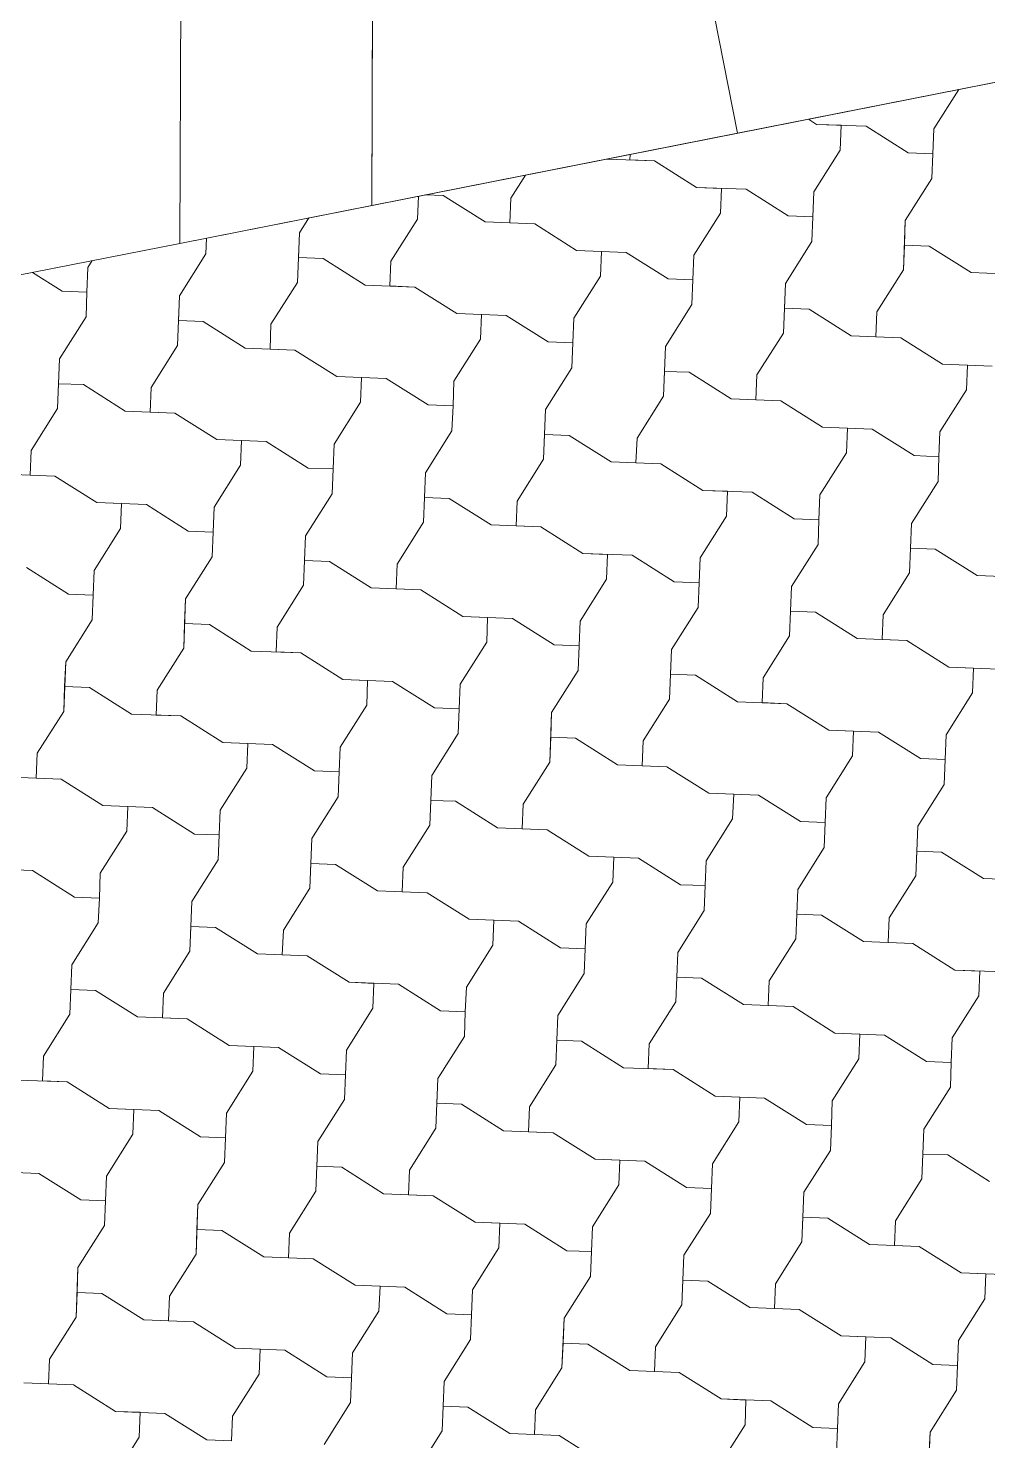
# Model space of a CAD drawing. Header units: metres. Extents: x -111189 to -108577, y -72951 to -72647.
# Drawn here: x -110683.51 to -110682.509, y -72945.134 to -72943.659 of the extents above; entities that cross this region are included whole.
import ezdxf

# ---------------------------------------------------------------- set-up
doc = ezdxf.new("R2010")
doc.units = ezdxf.units.M
doc.header["$MEASUREMENT"] = 0
doc.set_wipeout_variables(frame=1)
doc.linetypes.add('Dot & Dashed', pattern=[0.670278, 0.3175, -0.176389, 0, -0.176389])
doc.linetypes.add('Wipeout_Contour', pattern=[1, 0, -1])
for name, color, linetype in [('Muro Não Confinante - MNC1_1_0', 7, 'Continuous'), ('Muro Não Confinante - MNC1_1_02 - PASSEIOS', 7, 'Continuous'), ('Muro Não Confinante - MNC1_1_07 - MUROS', 7, 'Continuous')]:
    doc.layers.add(name, color=color, linetype=linetype)

# ---------------------------------------------------------------- blocks, each defined once
blk = doc.blocks.new('*X143', base_point=(-110694.4627, -72968.689))
at = {"layer": 'Muro Não Confinante - MNC1_1_02 - PASSEIOS', "color": 253, "linetype": 'Continuous', "lineweight": 9, "ltscale": 1000}
for p, q in [((-110682.5655, -72943.7645), (-110682.5395, -72943.7234)), ((-110682.6963, -72943.7543), (-110682.6879, -72943.7597)), ((-110682.6963, -72943.7543), (-110682.6879, -72943.7597)), ((-110682.6879, -72943.7597), (-110682.662, -72943.7607)), ((-110682.6879, -72943.7597), (-110682.6362, -72943.7617)), ((-110682.6631, -72943.7866), (-110682.662, -72943.7607)), ((-110682.6362, -72943.7617), (-110682.5924, -72943.7894)), ((-110682.5655, -72943.7645), (-110682.5665, -72943.7904)), ((-110682.8825, -72943.7911), (-110682.8827, -72943.7968)), ((-110682.8825, -72943.7911), (-110682.8827, -72943.7968)), ((-110682.6907, -72943.8303), (-110682.6631, -72943.7866)), ((-110682.5924, -72943.7894), (-110682.5665, -72943.7904)), ((-110682.5676, -72943.8163), (-110682.5665, -72943.7904)), ((-110682.5676, -72943.8163), (-110682.5665, -72943.7904)), ((-110682.9067, -72943.7959), (-110682.8568, -72943.7979)), ((-110682.8568, -72943.7979), (-110682.8827, -72943.7968)), ((-110682.8568, -72943.7979), (-110682.8131, -72943.8255)), ((-110682.8568, -72943.7979), (-110682.8131, -72943.8255)), ((-110683.0069, -72943.8368), (-110682.9916, -72943.8126)), ((-110683.0069, -72943.8368), (-110682.9916, -72943.8126)), ((-110682.5952, -72943.86), (-110682.5676, -72943.8163)), ((-110682.5952, -72943.86), (-110682.5676, -72943.8163)), ((-110683.1044, -72943.8588), (-110683.1034, -72943.8347)), ((-110683.1044, -72943.8588), (-110683.1034, -72943.8347)), ((-110683.0775, -72943.834), (-110683.096, -72943.8332)), ((-110683.0775, -72943.834), (-110683.0337, -72943.8616)), ((-110682.8131, -72943.8255), (-110682.7872, -72943.8265)), ((-110682.8131, -72943.8255), (-110682.7613, -72943.8275)), ((-110682.7882, -72943.8524), (-110682.7872, -72943.8265)), ((-110682.7613, -72943.8275), (-110682.7176, -72943.8552)), ((-110682.6907, -72943.8303), (-110682.6917, -72943.8562)), ((-110683.0069, -72943.8368), (-110683.0079, -72943.8626)), ((-110683.0069, -72943.8368), (-110683.0079, -72943.8626)), ((-110683.2275, -72943.8729), (-110683.2177, -72943.8573)), ((-110683.2275, -72943.8729), (-110683.2177, -72943.8573)), ((-110683.132, -72943.9026), (-110683.1044, -72943.8588)), ((-110683.132, -72943.9026), (-110683.1044, -72943.8588)), ((-110683.0337, -72943.8616), (-110682.982, -72943.8637)), ((-110682.982, -72943.8637), (-110683.0079, -72943.8626)), ((-110682.982, -72943.8637), (-110682.9382, -72943.8913)), ((-110682.982, -72943.8637), (-110682.9382, -72943.8913)), ((-110682.8159, -72943.8961), (-110682.7882, -72943.8524)), ((-110682.7176, -72943.8552), (-110682.6917, -72943.8562)), ((-110682.6927, -72943.8821), (-110682.6917, -72943.8562)), ((-110682.6927, -72943.8821), (-110682.6917, -72943.8562)), ((-110682.5972, -72943.9117), (-110682.5952, -72943.86)), ((-110682.5952, -72943.86), (-110682.5962, -72943.8859)), ((-110683.3251, -72943.8949), (-110683.3244, -72943.8784)), ((-110683.3251, -72943.8949), (-110683.3244, -72943.8784)), ((-110683.2296, -72943.9246), (-110683.2275, -72943.8729)), ((-110683.2275, -72943.8729), (-110683.2285, -72943.8988)), ((-110683.3527, -72943.9387), (-110683.3251, -72943.8949)), ((-110683.3527, -72943.9387), (-110683.3251, -72943.8949)), ((-110682.9382, -72943.8913), (-110682.9124, -72943.8923)), ((-110682.9382, -72943.8913), (-110682.8865, -72943.8933)), ((-110682.9134, -72943.9182), (-110682.9124, -72943.8923)), ((-110682.8865, -72943.8933), (-110682.8428, -72943.921)), ((-110682.7204, -72943.9258), (-110682.6927, -72943.8821)), ((-110682.7204, -72943.9258), (-110682.6927, -72943.8821)), ((-110682.5972, -72943.9117), (-110682.5962, -72943.8859)), ((-110682.5704, -72943.8869), (-110682.5962, -72943.8859)), ((-110682.5704, -72943.8869), (-110682.5266, -72943.9145)), ((-110683.4482, -72943.909), (-110683.4492, -72943.9349)), ((-110683.4482, -72943.909), (-110683.4437, -72943.9019)), ((-110683.2296, -72943.9246), (-110683.2285, -72943.8988)), ((-110683.2027, -72943.8998), (-110683.2285, -72943.8988)), ((-110683.2027, -72943.8998), (-110683.1589, -72943.9274)), ((-110683.132, -72943.9026), (-110683.1331, -72943.9284)), ((-110683.132, -72943.9026), (-110683.1331, -72943.9284)), ((-110682.8159, -72943.8961), (-110682.8169, -72943.922)), ((-110683.5062, -72943.9142), (-110683.4751, -72943.9339)), ((-110683.2572, -72943.9684), (-110683.2296, -72943.9246)), ((-110683.2572, -72943.9684), (-110683.2296, -72943.9246)), ((-110682.941, -72943.962), (-110682.9134, -72943.9182)), ((-110682.8428, -72943.921), (-110682.8169, -72943.922)), ((-110682.8179, -72943.9479), (-110682.8169, -72943.922)), ((-110682.8179, -72943.9479), (-110682.8169, -72943.922)), ((-110682.6249, -72943.9555), (-110682.5972, -72943.9117)), ((-110682.6249, -72943.9555), (-110682.5972, -72943.9117)), ((-110682.5266, -72943.9145), (-110682.4749, -72943.9166)), ((-110683.4751, -72943.9339), (-110683.4492, -72943.9349)), ((-110683.4502, -72943.9607), (-110683.4492, -72943.9349)), ((-110683.4502, -72943.9607), (-110683.4492, -72943.9349)), ((-110683.3547, -72943.9904), (-110683.3527, -72943.9387)), ((-110683.3527, -72943.9387), (-110683.3537, -72943.9646)), ((-110683.1589, -72943.9274), (-110683.1072, -72943.9295)), ((-110683.1072, -72943.9295), (-110683.1331, -72943.9284)), ((-110683.1072, -72943.9295), (-110683.0634, -72943.9571)), ((-110683.1072, -72943.9295), (-110683.0634, -72943.9571)), ((-110682.7224, -72943.9776), (-110682.7204, -72943.9258)), ((-110682.7204, -72943.9258), (-110682.7214, -72943.9517)), ((-110682.8456, -72943.9916), (-110682.8179, -72943.9479)), ((-110682.8456, -72943.9916), (-110682.8179, -72943.9479)), ((-110682.7224, -72943.9776), (-110682.7214, -72943.9517)), ((-110682.6955, -72943.9527), (-110682.7214, -72943.9517)), ((-110682.6955, -72943.9527), (-110682.6518, -72943.9804)), ((-110683.4779, -72944.0045), (-110683.4502, -72943.9607)), ((-110683.4779, -72944.0045), (-110683.4502, -72943.9607)), ((-110683.3547, -72943.9904), (-110683.3537, -72943.9646)), ((-110683.3279, -72943.9656), (-110683.3537, -72943.9646)), ((-110683.3279, -72943.9656), (-110683.2841, -72943.9932)), ((-110683.2572, -72943.9684), (-110683.2582, -72943.9943)), ((-110683.2572, -72943.9684), (-110683.2582, -72943.9943)), ((-110683.0634, -72943.9571), (-110683.0376, -72943.9581)), ((-110683.0634, -72943.9571), (-110683.0117, -72943.9592)), ((-110683.0386, -72943.984), (-110683.0376, -72943.9581)), ((-110683.0117, -72943.9592), (-110682.9679, -72943.9868)), ((-110682.941, -72943.962), (-110682.9421, -72943.9878)), ((-110682.6249, -72943.9555), (-110682.6259, -72943.9814)), ((-110682.6249, -72943.9555), (-110682.6259, -72943.9814)), ((-110682.7501, -72944.0213), (-110682.7224, -72943.9776)), ((-110682.7501, -72944.0213), (-110682.7224, -72943.9776)), ((-110682.6518, -72943.9804), (-110682.6, -72943.9824)), ((-110682.6, -72943.9824), (-110682.6259, -72943.9814)), ((-110682.6, -72943.9824), (-110682.5563, -72944.01)), ((-110682.6, -72943.9824), (-110682.5563, -72944.01)), ((-110683.3824, -72944.0342), (-110683.3547, -72943.9904)), ((-110683.3824, -72944.0342), (-110683.3547, -72943.9904)), ((-110683.2841, -72943.9932), (-110683.2324, -72943.9953)), ((-110683.2324, -72943.9953), (-110683.2582, -72943.9943)), ((-110683.2324, -72943.9953), (-110683.1886, -72944.0229)), ((-110683.2324, -72943.9953), (-110683.1886, -72944.0229)), ((-110683.0662, -72944.0278), (-110683.0386, -72943.984)), ((-110682.9679, -72943.9868), (-110682.9421, -72943.9878)), ((-110682.9431, -72944.0137), (-110682.9421, -72943.9878)), ((-110682.9431, -72944.0137), (-110682.9421, -72943.9878)), ((-110682.8476, -72944.0434), (-110682.8456, -72943.9916)), ((-110682.8456, -72943.9916), (-110682.8466, -72944.0175)), ((-110683.4799, -72944.0562), (-110683.4779, -72944.0045)), ((-110683.4779, -72944.0045), (-110683.4789, -72944.0304)), ((-110682.5563, -72944.01), (-110682.5304, -72944.0111)), ((-110682.5563, -72944.01), (-110682.5046, -72944.0121)), ((-110682.5314, -72944.0369), (-110682.5304, -72944.0111)), ((-110683.1886, -72944.0229), (-110683.1627, -72944.0239)), ((-110683.1886, -72944.0229), (-110683.1369, -72944.025)), ((-110683.1638, -72944.0498), (-110683.1627, -72944.0239)), ((-110683.1369, -72944.025), (-110683.0931, -72944.0526)), ((-110683.0662, -72944.0278), (-110683.0672, -72944.0536)), ((-110682.9707, -72944.0574), (-110682.9431, -72944.0137)), ((-110682.9707, -72944.0574), (-110682.9431, -72944.0137)), ((-110682.8476, -72944.0434), (-110682.8466, -72944.0175)), ((-110682.8207, -72944.0185), (-110682.8466, -72944.0175)), ((-110682.8207, -72944.0185), (-110682.7769, -72944.0462)), ((-110682.7501, -72944.0213), (-110682.7511, -72944.0472)), ((-110682.7501, -72944.0213), (-110682.7511, -72944.0472)), ((-110683.4799, -72944.0562), (-110683.4789, -72944.0304)), ((-110683.453, -72944.0314), (-110683.4789, -72944.0304)), ((-110683.453, -72944.0314), (-110683.4093, -72944.059)), ((-110683.3824, -72944.0342), (-110683.3834, -72944.0601)), ((-110683.3824, -72944.0342), (-110683.3834, -72944.0601)), ((-110682.5591, -72944.0807), (-110682.5314, -72944.0369)), ((-110683.5076, -72944.1), (-110683.4799, -72944.0562)), ((-110683.5076, -72944.1), (-110683.4799, -72944.0562)), ((-110683.1914, -72944.0936), (-110683.1638, -72944.0498)), ((-110683.0931, -72944.0526), (-110683.0672, -72944.0536)), ((-110683.0683, -72944.0795), (-110683.0672, -72944.0536)), ((-110683.0683, -72944.0795), (-110683.0672, -72944.0536)), ((-110682.9728, -72944.1092), (-110682.9707, -72944.0574)), ((-110682.9707, -72944.0574), (-110682.9718, -72944.0833)), ((-110682.8752, -72944.0871), (-110682.8476, -72944.0434)), ((-110682.8752, -72944.0871), (-110682.8476, -72944.0434)), ((-110682.7769, -72944.0462), (-110682.7252, -72944.0482)), ((-110682.7252, -72944.0482), (-110682.7511, -72944.0472)), ((-110682.7252, -72944.0482), (-110682.6815, -72944.0758)), ((-110682.7252, -72944.0482), (-110682.6815, -72944.0758)), ((-110683.4093, -72944.059), (-110683.3575, -72944.0611)), ((-110683.3575, -72944.0611), (-110683.3834, -72944.0601)), ((-110683.3575, -72944.0611), (-110683.3138, -72944.0887)), ((-110683.3575, -72944.0611), (-110683.3138, -72944.0887)), ((-110683.0959, -72944.1233), (-110683.0683, -72944.0795)), ((-110683.0959, -72944.1233), (-110683.0683, -72944.0795)), ((-110682.9728, -72944.1092), (-110682.9718, -72944.0833)), ((-110682.9459, -72944.0843), (-110682.9718, -72944.0833)), ((-110682.9459, -72944.0843), (-110682.9021, -72944.112)), ((-110682.8752, -72944.0871), (-110682.8763, -72944.113)), ((-110682.8752, -72944.0871), (-110682.8763, -72944.113)), ((-110682.6815, -72944.0758), (-110682.6556, -72944.0769)), ((-110682.6815, -72944.0758), (-110682.6297, -72944.0779)), ((-110682.6566, -72944.1027), (-110682.6556, -72944.0769)), ((-110682.6297, -72944.0779), (-110682.586, -72944.1055)), ((-110682.5591, -72944.0807), (-110682.5601, -72944.1066)), ((-110683.5076, -72944.1), (-110683.5086, -72944.1259)), ((-110683.5076, -72944.1), (-110683.5086, -72944.1259)), ((-110683.3138, -72944.0887), (-110683.2879, -72944.0897)), ((-110683.3138, -72944.0887), (-110683.2621, -72944.0908)), ((-110683.2889, -72944.1156), (-110683.2879, -72944.0897)), ((-110683.2621, -72944.0908), (-110683.2183, -72944.1184)), ((-110683.1914, -72944.0936), (-110683.1924, -72944.1194)), ((-110683.3166, -72944.1594), (-110683.2889, -72944.1156)), ((-110683.0004, -72944.1529), (-110682.9728, -72944.1092)), ((-110683.0004, -72944.1529), (-110682.9728, -72944.1092)), ((-110682.9021, -72944.112), (-110682.8504, -72944.114)), ((-110682.8504, -72944.114), (-110682.8763, -72944.113)), ((-110682.8504, -72944.114), (-110682.8066, -72944.1417)), ((-110682.8504, -72944.114), (-110682.8066, -72944.1417)), ((-110682.6843, -72944.1465), (-110682.6566, -72944.1027)), ((-110682.586, -72944.1055), (-110682.5601, -72944.1066)), ((-110682.5611, -72944.1324), (-110682.5601, -72944.1066)), ((-110682.5611, -72944.1324), (-110682.5601, -72944.1066)), ((-110683.5344, -72944.1248), (-110683.4827, -72944.1269)), ((-110683.4827, -72944.1269), (-110683.5086, -72944.1259)), ((-110683.4827, -72944.1269), (-110683.439, -72944.1545)), ((-110683.4827, -72944.1269), (-110683.439, -72944.1545)), ((-110683.2183, -72944.1184), (-110683.1924, -72944.1194)), ((-110683.1934, -72944.1453), (-110683.1924, -72944.1194)), ((-110683.1934, -72944.1453), (-110683.1924, -72944.1194)), ((-110683.098, -72944.175), (-110683.0959, -72944.1233)), ((-110683.0959, -72944.1233), (-110683.0969, -72944.1491)), ((-110683.2211, -72944.1891), (-110683.1934, -72944.1453)), ((-110683.2211, -72944.1891), (-110683.1934, -72944.1453)), ((-110682.8066, -72944.1417), (-110682.7808, -72944.1427)), ((-110682.8066, -72944.1417), (-110682.7549, -72944.1437)), ((-110682.7818, -72944.1685), (-110682.7808, -72944.1427)), ((-110682.7549, -72944.1437), (-110682.7111, -72944.1713)), ((-110682.5888, -72944.1762), (-110682.5611, -72944.1324)), ((-110682.5888, -72944.1762), (-110682.5611, -72944.1324)), ((-110683.439, -72944.1545), (-110683.4131, -72944.1556)), ((-110683.439, -72944.1545), (-110683.3872, -72944.1566)), ((-110683.4141, -72944.1814), (-110683.4131, -72944.1556)), ((-110683.3872, -72944.1566), (-110683.3435, -72944.1842)), ((-110683.3166, -72944.1594), (-110683.3176, -72944.1852)), ((-110683.098, -72944.175), (-110683.0969, -72944.1491)), ((-110683.0711, -72944.1501), (-110683.0969, -72944.1491)), ((-110683.0711, -72944.1501), (-110683.0273, -72944.1778)), ((-110683.0004, -72944.1529), (-110683.0014, -72944.1788)), ((-110683.0004, -72944.1529), (-110683.0014, -72944.1788)), ((-110682.6843, -72944.1465), (-110682.6853, -72944.1724)), ((-110683.1256, -72944.2187), (-110683.098, -72944.175)), ((-110683.1256, -72944.2187), (-110683.098, -72944.175)), ((-110682.8094, -72944.2123), (-110682.7818, -72944.1685)), ((-110682.7111, -72944.1713), (-110682.6853, -72944.1724)), ((-110682.6863, -72944.1982), (-110682.6853, -72944.1724)), ((-110682.6863, -72944.1982), (-110682.6853, -72944.1724)), ((-110683.4418, -72944.2252), (-110683.4141, -72944.1814)), ((-110683.3435, -72944.1842), (-110683.3176, -72944.1852)), ((-110683.3186, -72944.2111), (-110683.3176, -72944.1852)), ((-110683.3186, -72944.2111), (-110683.3176, -72944.1852)), ((-110683.2231, -72944.2408), (-110683.2211, -72944.1891)), ((-110683.2211, -72944.1891), (-110683.2221, -72944.2149)), ((-110683.0273, -72944.1778), (-110682.9756, -72944.1798)), ((-110682.9756, -72944.1798), (-110683.0014, -72944.1788)), ((-110682.9756, -72944.1798), (-110682.9318, -72944.2075)), ((-110682.9756, -72944.1798), (-110682.9318, -72944.2075)), ((-110682.5908, -72944.2279), (-110682.5888, -72944.1762)), ((-110682.5888, -72944.1762), (-110682.5898, -72944.202)), ((-110682.7139, -72944.242), (-110682.6863, -72944.1982)), ((-110682.7139, -72944.242), (-110682.6863, -72944.1982)), ((-110682.5908, -72944.2279), (-110682.5898, -72944.202)), ((-110682.5639, -72944.2031), (-110682.5898, -72944.202)), ((-110682.5639, -72944.2031), (-110682.5202, -72944.2307)), ((-110683.3463, -72944.2549), (-110683.3186, -72944.2111)), ((-110683.3463, -72944.2549), (-110683.3186, -72944.2111)), ((-110683.2231, -72944.2408), (-110683.2221, -72944.2149)), ((-110683.1962, -72944.2159), (-110683.2221, -72944.2149)), ((-110683.1962, -72944.2159), (-110683.1525, -72944.2436)), ((-110683.1256, -72944.2187), (-110683.1266, -72944.2446)), ((-110683.1256, -72944.2187), (-110683.1266, -72944.2446)), ((-110682.9318, -72944.2075), (-110682.9059, -72944.2085)), ((-110682.9318, -72944.2075), (-110682.8801, -72944.2095)), ((-110682.907, -72944.2343), (-110682.9059, -72944.2085)), ((-110682.8801, -72944.2095), (-110682.8363, -72944.2371)), ((-110682.8094, -72944.2123), (-110682.8105, -72944.2382)), ((-110683.5124, -72944.2224), (-110683.4686, -72944.25)), ((-110683.4418, -72944.2252), (-110683.4428, -72944.251)), ((-110682.9346, -72944.2781), (-110682.907, -72944.2343)), ((-110682.6184, -72944.2717), (-110682.5908, -72944.2279)), ((-110682.6184, -72944.2717), (-110682.5908, -72944.2279)), ((-110682.5202, -72944.2307), (-110682.4684, -72944.2328)), ((-110683.2508, -72944.2846), (-110683.2231, -72944.2408)), ((-110683.2508, -72944.2846), (-110683.2231, -72944.2408)), ((-110683.1525, -72944.2436), (-110683.1008, -72944.2456)), ((-110683.1008, -72944.2456), (-110683.1266, -72944.2446)), ((-110683.1008, -72944.2456), (-110683.057, -72944.2733)), ((-110683.1008, -72944.2456), (-110683.057, -72944.2733)), ((-110682.8363, -72944.2371), (-110682.8105, -72944.2382)), ((-110682.8115, -72944.264), (-110682.8105, -72944.2382)), ((-110682.8115, -72944.264), (-110682.8105, -72944.2382)), ((-110682.716, -72944.2937), (-110682.7139, -72944.242)), ((-110682.7139, -72944.242), (-110682.715, -72944.2679)), ((-110683.4686, -72944.25), (-110683.4428, -72944.251)), ((-110683.4438, -72944.2769), (-110683.4428, -72944.251)), ((-110683.4438, -72944.2769), (-110683.4428, -72944.251)), ((-110683.3483, -72944.3066), (-110683.3463, -72944.2549)), ((-110683.3463, -72944.2549), (-110683.3473, -72944.2807)), ((-110682.8391, -72944.3078), (-110682.8115, -72944.264)), ((-110682.8391, -72944.3078), (-110682.8115, -72944.264)), ((-110683.4714, -72944.3207), (-110683.4438, -72944.2769)), ((-110683.4714, -72944.3207), (-110683.4438, -72944.2769)), ((-110683.057, -72944.2733), (-110683.0311, -72944.2743)), ((-110683.057, -72944.2733), (-110683.0053, -72944.2753)), ((-110683.0321, -72944.3002), (-110683.0311, -72944.2743)), ((-110683.0053, -72944.2753), (-110682.9615, -72944.303)), ((-110682.9346, -72944.2781), (-110682.9356, -72944.304)), ((-110682.716, -72944.2937), (-110682.715, -72944.2679)), ((-110682.6891, -72944.2689), (-110682.715, -72944.2679)), ((-110682.6891, -72944.2689), (-110682.6453, -72944.2965)), ((-110682.6184, -72944.2717), (-110682.6195, -72944.2975)), ((-110682.6184, -72944.2717), (-110682.6195, -72944.2975)), ((-110683.3483, -72944.3066), (-110683.3473, -72944.2807)), ((-110683.3214, -72944.2818), (-110683.3473, -72944.2807)), ((-110683.3214, -72944.2818), (-110683.2777, -72944.3094)), ((-110683.2508, -72944.2846), (-110683.2518, -72944.3104)), ((-110683.2508, -72944.2846), (-110683.2518, -72944.3104)), ((-110683.3759, -72944.3504), (-110683.3483, -72944.3066)), ((-110683.3759, -72944.3504), (-110683.3483, -72944.3066)), ((-110683.0598, -72944.3439), (-110683.0321, -72944.3002)), ((-110682.9615, -72944.303), (-110682.9356, -72944.304)), ((-110682.9367, -72944.3298), (-110682.9356, -72944.304)), ((-110682.9367, -72944.3298), (-110682.9356, -72944.304)), ((-110682.8412, -72944.3595), (-110682.8391, -72944.3078)), ((-110682.8391, -72944.3078), (-110682.8401, -72944.3337)), ((-110682.7436, -72944.3375), (-110682.716, -72944.2937)), ((-110682.7436, -72944.3375), (-110682.716, -72944.2937)), ((-110682.6453, -72944.2965), (-110682.5936, -72944.2986)), ((-110682.5936, -72944.2986), (-110682.6195, -72944.2975)), ((-110682.5936, -72944.2986), (-110682.5498, -72944.3262)), ((-110682.5936, -72944.2986), (-110682.5498, -72944.3262)), ((-110683.4735, -72944.3724), (-110683.4714, -72944.3207)), ((-110683.4714, -72944.3207), (-110683.4725, -72944.3465)), ((-110683.2777, -72944.3094), (-110683.2259, -72944.3114)), ((-110683.2259, -72944.3114), (-110683.2518, -72944.3104)), ((-110683.2259, -72944.3114), (-110683.1822, -72944.3391)), ((-110683.2259, -72944.3114), (-110683.1822, -72944.3391)), ((-110682.9643, -72944.3736), (-110682.9367, -72944.3298)), ((-110682.9643, -72944.3736), (-110682.9367, -72944.3298)), ((-110682.8412, -72944.3595), (-110682.8401, -72944.3337)), ((-110682.8143, -72944.3347), (-110682.8401, -72944.3337)), ((-110682.8143, -72944.3347), (-110682.7705, -72944.3623)), ((-110682.7436, -72944.3375), (-110682.7446, -72944.3633)), ((-110682.7436, -72944.3375), (-110682.7446, -72944.3633)), ((-110682.5498, -72944.3262), (-110682.524, -72944.3272)), ((-110682.5498, -72944.3262), (-110682.4981, -72944.3283)), ((-110682.525, -72944.3531), (-110682.524, -72944.3272)), ((-110683.4735, -72944.3724), (-110683.4725, -72944.3465)), ((-110683.4466, -72944.3476), (-110683.4725, -72944.3465)), ((-110683.4466, -72944.3476), (-110683.4028, -72944.3752)), ((-110683.3759, -72944.3504), (-110683.377, -72944.3762)), ((-110683.3759, -72944.3504), (-110683.377, -72944.3762)), ((-110683.1822, -72944.3391), (-110683.1563, -72944.3401)), ((-110683.1822, -72944.3391), (-110683.1304, -72944.3411)), ((-110683.1573, -72944.366), (-110683.1563, -72944.3401)), ((-110683.1304, -72944.3411), (-110683.0867, -72944.3688)), ((-110683.0598, -72944.3439), (-110683.0608, -72944.3698)), ((-110683.185, -72944.4097), (-110683.1573, -72944.366)), ((-110682.8688, -72944.4033), (-110682.8412, -72944.3595)), ((-110682.8688, -72944.4033), (-110682.8412, -72944.3595)), ((-110682.7705, -72944.3623), (-110682.7188, -72944.3644)), ((-110682.7188, -72944.3644), (-110682.7446, -72944.3633)), ((-110682.7188, -72944.3644), (-110682.675, -72944.392)), ((-110682.7188, -72944.3644), (-110682.675, -72944.392)), ((-110682.5526, -72944.3969), (-110682.525, -72944.3531)), ((-110683.5011, -72944.4162), (-110683.4735, -72944.3724)), ((-110683.5011, -72944.4162), (-110683.4735, -72944.3724)), ((-110683.4028, -72944.3752), (-110683.3511, -72944.3772)), ((-110683.3511, -72944.3772), (-110683.377, -72944.3762)), ((-110683.3511, -72944.3772), (-110683.3073, -72944.4049)), ((-110683.3511, -72944.3772), (-110683.3073, -72944.4049)), ((-110683.0867, -72944.3688), (-110683.0608, -72944.3698)), ((-110683.0618, -72944.3956), (-110683.0608, -72944.3698)), ((-110683.0618, -72944.3956), (-110683.0608, -72944.3698)), ((-110682.9663, -72944.4253), (-110682.9643, -72944.3736)), ((-110682.9643, -72944.3736), (-110682.9653, -72944.3995)), ((-110683.0895, -72944.4394), (-110683.0618, -72944.3956)), ((-110683.0895, -72944.4394), (-110683.0618, -72944.3956)), ((-110682.675, -72944.392), (-110682.6492, -72944.393)), ((-110682.675, -72944.392), (-110682.6233, -72944.3941)), ((-110682.6502, -72944.4189), (-110682.6492, -72944.393)), ((-110682.6233, -72944.3941), (-110682.5795, -72944.4217)), ((-110683.3073, -72944.4049), (-110683.2815, -72944.4059)), ((-110683.3073, -72944.4049), (-110683.2556, -72944.4069)), ((-110683.2825, -72944.4318), (-110683.2815, -72944.4059)), ((-110683.2556, -72944.4069), (-110683.2118, -72944.4346)), ((-110683.185, -72944.4097), (-110683.186, -72944.4356)), ((-110682.9663, -72944.4253), (-110682.9653, -72944.3995)), ((-110682.9395, -72944.4005), (-110682.9653, -72944.3995)), ((-110682.9395, -72944.4005), (-110682.8957, -72944.4281)), ((-110682.8688, -72944.4033), (-110682.8698, -72944.4292)), ((-110682.8688, -72944.4033), (-110682.8698, -72944.4292)), ((-110682.5526, -72944.3969), (-110682.5537, -72944.4227)), ((-110683.5011, -72944.4162), (-110683.5021, -72944.442)), ((-110683.5011, -72944.4162), (-110683.5021, -72944.442)), ((-110682.994, -72944.4691), (-110682.9663, -72944.4253)), ((-110682.994, -72944.4691), (-110682.9663, -72944.4253)), ((-110682.6778, -72944.4627), (-110682.6502, -72944.4189)), ((-110682.5795, -72944.4217), (-110682.5537, -72944.4227)), ((-110682.5547, -72944.4486), (-110682.5537, -72944.4227)), ((-110682.5547, -72944.4486), (-110682.5537, -72944.4227)), ((-110683.3101, -72944.4755), (-110683.2825, -72944.4318)), ((-110683.2118, -72944.4346), (-110683.186, -72944.4356)), ((-110683.187, -72944.4615), (-110683.186, -72944.4356)), ((-110683.187, -72944.4615), (-110683.186, -72944.4356)), ((-110683.0915, -72944.4911), (-110683.0895, -72944.4394)), ((-110683.0895, -72944.4394), (-110683.0905, -72944.4653)), ((-110682.8957, -72944.4281), (-110682.844, -72944.4302)), ((-110682.844, -72944.4302), (-110682.8698, -72944.4292)), ((-110682.844, -72944.4302), (-110682.8002, -72944.4578)), ((-110682.844, -72944.4302), (-110682.8002, -72944.4578)), ((-110683.528, -72944.441), (-110683.4763, -72944.4431)), ((-110683.4763, -72944.4431), (-110683.5021, -72944.442)), ((-110683.4763, -72944.4431), (-110683.4325, -72944.4707)), ((-110683.4763, -72944.4431), (-110683.4325, -72944.4707)), ((-110682.5823, -72944.4923), (-110682.5547, -72944.4486)), ((-110682.5823, -72944.4923), (-110682.5547, -72944.4486)), ((-110683.2146, -72944.5052), (-110683.187, -72944.4615)), ((-110683.2146, -72944.5052), (-110683.187, -72944.4615)), ((-110683.0915, -72944.4911), (-110683.0905, -72944.4653)), ((-110683.0646, -72944.4663), (-110683.0905, -72944.4653)), ((-110683.0646, -72944.4663), (-110683.0209, -72944.4939)), ((-110682.994, -72944.4691), (-110682.995, -72944.495)), ((-110682.994, -72944.4691), (-110682.995, -72944.495)), ((-110682.8002, -72944.4578), (-110682.7743, -72944.4588)), ((-110682.8002, -72944.4578), (-110682.7485, -72944.4599)), ((-110682.7754, -72944.4847), (-110682.7743, -72944.4588)), ((-110682.7485, -72944.4599), (-110682.7047, -72944.4875)), ((-110682.6778, -72944.4627), (-110682.6788, -72944.4885)), ((-110683.4325, -72944.4707), (-110683.4067, -72944.4717)), ((-110683.4325, -72944.4707), (-110683.3808, -72944.4727)), ((-110683.4077, -72944.4976), (-110683.4067, -72944.4717)), ((-110683.3808, -72944.4727), (-110683.337, -72944.5004)), ((-110683.3101, -72944.4755), (-110683.3112, -72944.5014)), ((-110682.803, -72944.5285), (-110682.7754, -72944.4847)), ((-110683.4353, -72944.5413), (-110683.4077, -72944.4976)), ((-110683.1192, -72944.5349), (-110683.0915, -72944.4911)), ((-110683.1192, -72944.5349), (-110683.0915, -72944.4911)), ((-110683.0209, -72944.4939), (-110682.9691, -72944.496)), ((-110682.9691, -72944.496), (-110682.995, -72944.495)), ((-110682.9691, -72944.496), (-110682.9254, -72944.5236)), ((-110682.9691, -72944.496), (-110682.9254, -72944.5236)), ((-110682.7047, -72944.4875), (-110682.6788, -72944.4885)), ((-110682.6799, -72944.5144), (-110682.6788, -72944.4885)), ((-110682.6799, -72944.5144), (-110682.6788, -72944.4885)), ((-110682.5844, -72944.5441), (-110682.5823, -72944.4923)), ((-110682.5823, -72944.4923), (-110682.5833, -72944.5182)), ((-110683.337, -72944.5004), (-110683.3112, -72944.5014)), ((-110683.3122, -72944.5273), (-110683.3112, -72944.5014)), ((-110683.3122, -72944.5273), (-110683.3112, -72944.5014)), ((-110683.2167, -72944.5569), (-110683.2146, -72944.5052)), ((-110683.2146, -72944.5052), (-110683.2157, -72944.5311)), ((-110682.7075, -72944.5582), (-110682.6799, -72944.5144)), ((-110682.7075, -72944.5582), (-110682.6799, -72944.5144)), ((-110683.3398, -72944.571), (-110683.3122, -72944.5273)), ((-110683.3398, -72944.571), (-110683.3122, -72944.5273)), ((-110682.9254, -72944.5236), (-110682.8995, -72944.5246)), ((-110682.9254, -72944.5236), (-110682.8736, -72944.5257)), ((-110682.9005, -72944.5505), (-110682.8995, -72944.5246)), ((-110682.8736, -72944.5257), (-110682.8299, -72944.5533)), ((-110682.803, -72944.5285), (-110682.804, -72944.5543)), ((-110682.5844, -72944.5441), (-110682.5833, -72944.5182)), ((-110682.5575, -72944.5192), (-110682.5833, -72944.5182)), ((-110682.5575, -72944.5192), (-110682.5137, -72944.5469)), ((-110683.5577, -72944.5365), (-110683.506, -72944.5385)), ((-110683.506, -72944.5385), (-110683.4622, -72944.5662)), ((-110683.4353, -72944.5413), (-110683.4363, -72944.5672)), ((-110683.2167, -72944.5569), (-110683.2157, -72944.5311)), ((-110683.1898, -72944.5321), (-110683.2157, -72944.5311)), ((-110683.1898, -72944.5321), (-110683.146, -72944.5597)), ((-110683.1192, -72944.5349), (-110683.1202, -72944.5608)), ((-110683.1192, -72944.5349), (-110683.1202, -72944.5608)), ((-110682.612, -72944.5878), (-110682.5844, -72944.5441)), ((-110682.612, -72944.5878), (-110682.5844, -72944.5441)), ((-110683.2443, -72944.6007), (-110683.2167, -72944.5569)), ((-110683.2443, -72944.6007), (-110683.2167, -72944.5569)), ((-110682.9282, -72944.5943), (-110682.9005, -72944.5505)), ((-110682.8299, -72944.5533), (-110682.804, -72944.5543)), ((-110682.805, -72944.5802), (-110682.804, -72944.5543)), ((-110682.805, -72944.5802), (-110682.804, -72944.5543)), ((-110682.7095, -72944.6099), (-110682.7075, -72944.5582)), ((-110682.7075, -72944.5582), (-110682.7085, -72944.584)), ((-110682.5137, -72944.5469), (-110682.462, -72944.5489)), ((-110683.4622, -72944.5662), (-110683.4363, -72944.5672)), ((-110683.4374, -72944.5931), (-110683.4363, -72944.5672)), ((-110683.4374, -72944.5931), (-110683.4363, -72944.5672)), ((-110683.3419, -72944.6228), (-110683.3398, -72944.571)), ((-110683.3398, -72944.571), (-110683.3408, -72944.5969)), ((-110683.146, -72944.5597), (-110683.0943, -72944.5618)), ((-110683.0943, -72944.5618), (-110683.1202, -72944.5608)), ((-110683.0943, -72944.5618), (-110683.0505, -72944.5894)), ((-110683.0943, -72944.5618), (-110683.0505, -72944.5894)), ((-110682.8327, -72944.624), (-110682.805, -72944.5802)), ((-110682.8327, -72944.624), (-110682.805, -72944.5802)), ((-110682.7095, -72944.6099), (-110682.7085, -72944.584)), ((-110682.6827, -72944.585), (-110682.7085, -72944.584)), ((-110682.6827, -72944.585), (-110682.6389, -72944.6127)), ((-110682.612, -72944.5878), (-110682.613, -72944.6137)), ((-110682.612, -72944.5878), (-110682.613, -72944.6137)), ((-110683.465, -72944.6368), (-110683.4374, -72944.5931)), ((-110683.465, -72944.6368), (-110683.4374, -72944.5931)), ((-110683.3419, -72944.6228), (-110683.3408, -72944.5969)), ((-110683.315, -72944.5979), (-110683.3408, -72944.5969)), ((-110683.315, -72944.5979), (-110683.2712, -72944.6256)), ((-110683.2443, -72944.6007), (-110683.2454, -72944.6266)), ((-110683.2443, -72944.6007), (-110683.2454, -72944.6266)), ((-110683.0505, -72944.5894), (-110683.0247, -72944.5905)), ((-110683.0505, -72944.5894), (-110682.9988, -72944.5915)), ((-110683.0257, -72944.6163), (-110683.0247, -72944.5905)), ((-110682.9988, -72944.5915), (-110682.9551, -72944.6191)), ((-110682.9282, -72944.5943), (-110682.9292, -72944.6201)), ((-110683.0533, -72944.6601), (-110683.0257, -72944.6163)), ((-110682.7372, -72944.6536), (-110682.7095, -72944.6099)), ((-110682.7372, -72944.6536), (-110682.7095, -72944.6099)), ((-110682.6389, -72944.6127), (-110682.5872, -72944.6147)), ((-110682.5872, -72944.6147), (-110682.613, -72944.6137)), ((-110682.5872, -72944.6147), (-110682.5434, -72944.6424)), ((-110682.5872, -72944.6147), (-110682.5434, -72944.6424)), ((-110683.3695, -72944.6665), (-110683.3419, -72944.6228)), ((-110683.3695, -72944.6665), (-110683.3419, -72944.6228)), ((-110683.2712, -72944.6256), (-110683.2195, -72944.6276)), ((-110683.2195, -72944.6276), (-110683.2454, -72944.6266)), ((-110683.2195, -72944.6276), (-110683.1757, -72944.6552)), ((-110683.2195, -72944.6276), (-110683.1757, -72944.6552)), ((-110682.9551, -72944.6191), (-110682.9292, -72944.6201)), ((-110682.9302, -72944.646), (-110682.9292, -72944.6201)), ((-110682.9302, -72944.646), (-110682.9292, -72944.6201)), ((-110682.8347, -72944.6757), (-110682.8327, -72944.624)), ((-110682.8327, -72944.624), (-110682.8337, -72944.6498)), ((-110683.4671, -72944.6886), (-110683.465, -72944.6368)), ((-110683.465, -72944.6368), (-110683.466, -72944.6627)), ((-110682.9579, -72944.6898), (-110682.9302, -72944.646)), ((-110682.9579, -72944.6898), (-110682.9302, -72944.646)), ((-110682.5434, -72944.6424), (-110682.5175, -72944.6434)), ((-110682.5434, -72944.6424), (-110682.4917, -72944.6444)), ((-110682.5186, -72944.6693), (-110682.5175, -72944.6434)), ((-110683.1757, -72944.6552), (-110683.1499, -72944.6563)), ((-110683.1757, -72944.6552), (-110683.124, -72944.6573)), ((-110683.1509, -72944.6821), (-110683.1499, -72944.6563)), ((-110683.124, -72944.6573), (-110683.0802, -72944.6849)), ((-110683.0533, -72944.6601), (-110683.0544, -72944.6859)), ((-110682.8347, -72944.6757), (-110682.8337, -72944.6498)), ((-110682.8078, -72944.6509), (-110682.8337, -72944.6498)), ((-110682.8078, -72944.6509), (-110682.7641, -72944.6785)), ((-110682.7372, -72944.6536), (-110682.7382, -72944.6795)), ((-110682.7372, -72944.6536), (-110682.7382, -72944.6795)), ((-110683.4671, -72944.6886), (-110683.466, -72944.6627)), ((-110683.4402, -72944.6637), (-110683.466, -72944.6627)), ((-110683.4402, -72944.6637), (-110683.3964, -72944.6914)), ((-110683.3695, -72944.6665), (-110683.3705, -72944.6924)), ((-110683.3695, -72944.6665), (-110683.3705, -72944.6924)), ((-110682.8624, -72944.7195), (-110682.8347, -72944.6757)), ((-110682.8624, -72944.7195), (-110682.8347, -72944.6757)), ((-110682.5462, -72944.713), (-110682.5186, -72944.6693)), ((-110683.4947, -72944.7323), (-110683.4671, -72944.6886)), ((-110683.4947, -72944.7323), (-110683.4671, -72944.6886)), ((-110683.3964, -72944.6914), (-110683.3447, -72944.6934)), ((-110683.1785, -72944.7259), (-110683.1509, -72944.6821)), ((-110683.0802, -72944.6849), (-110683.0544, -72944.6859)), ((-110683.0554, -72944.7118), (-110683.0544, -72944.6859)), ((-110683.0554, -72944.7118), (-110683.0544, -72944.6859)), ((-110682.9599, -72944.7415), (-110682.9579, -72944.6898)), ((-110682.9579, -72944.6898), (-110682.9589, -72944.7156)), ((-110682.7641, -72944.6785), (-110682.7123, -72944.6805)), ((-110682.7123, -72944.6805), (-110682.7382, -72944.6795)), ((-110682.7123, -72944.6805), (-110682.6686, -72944.7082)), ((-110682.7123, -72944.6805), (-110682.6686, -72944.7082)), ((-110683.3447, -72944.6934), (-110683.3705, -72944.6924)), ((-110683.3447, -72944.6934), (-110683.3009, -72944.721)), ((-110683.3447, -72944.6934), (-110683.3009, -72944.721)), ((-110683.3009, -72944.721), (-110683.275, -72944.7221)), ((-110683.3009, -72944.721), (-110683.2492, -72944.7231)), ((-110683.083, -72944.7556), (-110683.0554, -72944.7118)), ((-110683.083, -72944.7556), (-110683.0554, -72944.7118)), ((-110682.9599, -72944.7415), (-110682.9589, -72944.7156)), ((-110682.933, -72944.7167), (-110682.9589, -72944.7156)), ((-110682.933, -72944.7167), (-110682.8892, -72944.7443)), ((-110682.8624, -72944.7195), (-110682.8634, -72944.7453)), ((-110682.8624, -72944.7195), (-110682.8634, -72944.7453)), ((-110682.6686, -72944.7082), (-110682.6427, -72944.7092)), ((-110682.6686, -72944.7082), (-110682.6169, -72944.7102)), ((-110682.6437, -72944.7351), (-110682.6427, -72944.7092)), ((-110682.6169, -72944.7102), (-110682.5731, -72944.7379)), ((-110682.5462, -72944.713), (-110682.5472, -72944.7389)), ((-110683.4947, -72944.7323), (-110683.4957, -72944.7582)), ((-110683.4947, -72944.7323), (-110683.4957, -72944.7582)), ((-110683.2761, -72944.7479), (-110683.275, -72944.7221)), ((-110683.2492, -72944.7231), (-110683.2054, -72944.7507)), ((-110683.1785, -72944.7259), (-110683.1795, -72944.7518)), ((-110682.6714, -72944.7788), (-110682.6437, -72944.7351)), ((-110683.3037, -72944.7917), (-110683.2761, -72944.7479)), ((-110682.9875, -72944.7853), (-110682.9599, -72944.7415)), ((-110682.9875, -72944.7853), (-110682.9599, -72944.7415)), ((-110682.8892, -72944.7443), (-110682.8375, -72944.7463)), ((-110682.8375, -72944.7463), (-110682.8634, -72944.7453)), ((-110682.8375, -72944.7463), (-110682.7938, -72944.774)), ((-110682.8375, -72944.7463), (-110682.7938, -72944.774)), ((-110682.5731, -72944.7379), (-110682.5472, -72944.7389)), ((-110682.5482, -72944.7647), (-110682.5472, -72944.7389)), ((-110682.5482, -72944.7647), (-110682.5472, -72944.7389)), ((-110683.5216, -72944.7572), (-110683.4698, -72944.7592)), ((-110683.4698, -72944.7592), (-110683.4957, -72944.7582)), ((-110683.4698, -72944.7592), (-110683.4261, -72944.7869)), ((-110683.4698, -72944.7592), (-110683.4261, -72944.7869)), ((-110683.2054, -72944.7507), (-110683.1795, -72944.7518)), ((-110683.1806, -72944.7776), (-110683.1795, -72944.7518)), ((-110683.1806, -72944.7776), (-110683.1795, -72944.7518)), ((-110683.0851, -72944.8073), (-110683.083, -72944.7556)), ((-110683.083, -72944.7556), (-110683.0841, -72944.7814)), ((-110682.5759, -72944.8085), (-110682.5482, -72944.7647)), ((-110682.5759, -72944.8085), (-110682.5482, -72944.7647)), ((-110683.2082, -72944.8214), (-110683.1806, -72944.7776)), ((-110683.2082, -72944.8214), (-110683.1806, -72944.7776)), ((-110682.7938, -72944.774), (-110682.7679, -72944.775)), ((-110682.7938, -72944.774), (-110682.742, -72944.776)), ((-110682.7689, -72944.8009), (-110682.7679, -72944.775)), ((-110682.742, -72944.776), (-110682.6983, -72944.8037)), ((-110682.6714, -72944.7788), (-110682.6724, -72944.8047)), ((-110683.4261, -72944.7869), (-110683.4002, -72944.7879)), ((-110683.4261, -72944.7869), (-110683.3744, -72944.7889)), ((-110683.4012, -72944.8137), (-110683.4002, -72944.7879)), ((-110683.3744, -72944.7889), (-110683.3306, -72944.8165)), ((-110683.3037, -72944.7917), (-110683.3047, -72944.8176)), ((-110683.0851, -72944.8073), (-110683.0841, -72944.7814)), ((-110683.0582, -72944.7825), (-110683.0841, -72944.7814)), ((-110683.0582, -72944.7825), (-110683.0144, -72944.8101)), ((-110682.9875, -72944.7853), (-110682.9886, -72944.8111)), ((-110682.9875, -72944.7853), (-110682.9886, -72944.8111)), ((-110683.1127, -72944.8511), (-110683.0851, -72944.8073)), ((-110683.1127, -72944.8511), (-110683.0851, -72944.8073)), ((-110682.7966, -72944.8446), (-110682.7689, -72944.8009)), ((-110682.6983, -72944.8037), (-110682.6724, -72944.8047)), ((-110682.6734, -72944.8306), (-110682.6724, -72944.8047)), ((-110682.6734, -72944.8306), (-110682.6724, -72944.8047)), ((-110682.5779, -72944.8602), (-110682.5759, -72944.8085)), ((-110682.5759, -72944.8085), (-110682.5769, -72944.8344)), ((-110683.4289, -72944.8575), (-110683.4012, -72944.8137)), ((-110683.3306, -72944.8165), (-110683.3047, -72944.8176)), ((-110683.3058, -72944.8434), (-110683.3047, -72944.8176)), ((-110683.3058, -72944.8434), (-110683.3047, -72944.8176)), ((-110683.2103, -72944.8731), (-110683.2082, -72944.8214)), ((-110683.2082, -72944.8214), (-110683.2092, -72944.8472)), ((-110683.0144, -72944.8101), (-110682.9627, -72944.8122)), ((-110682.9627, -72944.8122), (-110682.9886, -72944.8111)), ((-110682.9627, -72944.8122), (-110682.9189, -72944.8398)), ((-110682.9627, -72944.8122), (-110682.9189, -72944.8398)), ((-110682.7011, -72944.8743), (-110682.6734, -72944.8306)), ((-110682.7011, -72944.8743), (-110682.6734, -72944.8306)), ((-110682.5779, -72944.8602), (-110682.5769, -72944.8344)), ((-110682.551, -72944.8354), (-110682.5769, -72944.8344)), ((-110682.551, -72944.8354), (-110682.5073, -72944.863)), ((-110683.5513, -72944.8527), (-110683.4995, -72944.8547)), ((-110683.3334, -72944.8872), (-110683.3058, -72944.8434)), ((-110683.3334, -72944.8872), (-110683.3058, -72944.8434)), ((-110683.2103, -72944.8731), (-110683.2092, -72944.8472)), ((-110683.1834, -72944.8483), (-110683.2092, -72944.8472)), ((-110683.1834, -72944.8483), (-110683.1396, -72944.8759)), ((-110683.1127, -72944.8511), (-110683.1137, -72944.8769)), ((-110683.1127, -72944.8511), (-110683.1137, -72944.8769)), ((-110682.9189, -72944.8398), (-110682.8931, -72944.8408)), ((-110682.9189, -72944.8398), (-110682.8672, -72944.8418)), ((-110682.8941, -72944.8667), (-110682.8931, -72944.8408)), ((-110682.8672, -72944.8418), (-110682.8234, -72944.8695)), ((-110682.7966, -72944.8446), (-110682.7976, -72944.8705)), ((-110683.4995, -72944.8547), (-110683.4558, -72944.8823)), ((-110683.4289, -72944.8575), (-110683.4299, -72944.8834)), ((-110682.9217, -72944.9104), (-110682.8941, -72944.8667)), ((-110682.6056, -72944.904), (-110682.5779, -72944.8602)), ((-110682.6056, -72944.904), (-110682.5779, -72944.8602)), ((-110683.4558, -72944.8823), (-110683.4299, -72944.8834)), ((-110683.2379, -72944.9169), (-110683.2103, -72944.8731)), ((-110683.2379, -72944.9169), (-110683.2103, -72944.8731)), ((-110683.1396, -72944.8759), (-110683.0879, -72944.878)), ((-110683.0879, -72944.878), (-110683.1137, -72944.8769)), ((-110683.0879, -72944.878), (-110683.0441, -72944.9056)), ((-110683.0879, -72944.878), (-110683.0441, -72944.9056)), ((-110682.8234, -72944.8695), (-110682.7976, -72944.8705)), ((-110682.7986, -72944.8964), (-110682.7976, -72944.8705)), ((-110682.7986, -72944.8964), (-110682.7976, -72944.8705)), ((-110682.7031, -72944.926), (-110682.7011, -72944.8743)), ((-110682.7011, -72944.8743), (-110682.7021, -72944.9002)), ((-110683.4309, -72944.9092), (-110683.4299, -72944.8834)), ((-110683.4309, -72944.9092), (-110683.4299, -72944.8834)), ((-110683.3354, -72944.9389), (-110683.3334, -72944.8872)), ((-110683.3334, -72944.8872), (-110683.3344, -72944.9131)), ((-110682.8262, -72944.9401), (-110682.7986, -72944.8964)), ((-110682.8262, -72944.9401), (-110682.7986, -72944.8964)), ((-110683.4586, -72944.953), (-110683.4309, -72944.9092)), ((-110683.4586, -72944.953), (-110683.4309, -72944.9092)), ((-110683.0441, -72944.9056), (-110683.0182, -72944.9066)), ((-110683.0441, -72944.9056), (-110682.9924, -72944.9076)), ((-110683.0193, -72944.9325), (-110683.0182, -72944.9066)), ((-110682.9924, -72944.9076), (-110682.9486, -72944.9353)), ((-110682.9217, -72944.9104), (-110682.9228, -72944.9363)), ((-110682.7031, -72944.926), (-110682.7021, -72944.9002)), ((-110682.6762, -72944.9012), (-110682.7021, -72944.9002)), ((-110682.6762, -72944.9012), (-110682.6325, -72944.9288)), ((-110682.6056, -72944.904), (-110682.6066, -72944.9299)), ((-110682.6056, -72944.904), (-110682.6066, -72944.9299)), ((-110683.3354, -72944.9389), (-110683.3344, -72944.9131)), ((-110683.3086, -72944.9141), (-110683.3344, -72944.9131)), ((-110683.3086, -72944.9141), (-110683.2648, -72944.9417)), ((-110683.2379, -72944.9169), (-110683.2389, -72944.9427)), ((-110683.2379, -72944.9169), (-110683.2389, -72944.9427)), ((-110682.7307, -72944.9698), (-110682.7031, -72944.926)), ((-110682.7307, -72944.9698), (-110682.7031, -72944.926)), ((-110683.3631, -72944.9827), (-110683.3354, -72944.9389)), ((-110683.3631, -72944.9827), (-110683.3354, -72944.9389)), ((-110683.2648, -72944.9417), (-110683.2131, -72944.9438)), ((-110683.0469, -72944.9762), (-110683.0193, -72944.9325)), ((-110682.9486, -72944.9353), (-110682.9228, -72944.9363)), ((-110682.9238, -72944.9622), (-110682.9228, -72944.9363)), ((-110682.9238, -72944.9622), (-110682.9228, -72944.9363)), ((-110682.8283, -72944.9919), (-110682.8262, -72944.9401)), ((-110682.8262, -72944.9401), (-110682.8273, -72944.966)), ((-110682.6325, -72944.9288), (-110682.5807, -72944.9309)), ((-110682.5807, -72944.9309), (-110682.6066, -72944.9299)), ((-110682.5807, -72944.9309), (-110682.537, -72944.9585)), ((-110682.5807, -72944.9309), (-110682.537, -72944.9585)), ((-110683.4606, -72945.0047), (-110683.4586, -72944.953)), ((-110683.4586, -72944.953), (-110683.4596, -72944.9789)), ((-110683.2131, -72944.9438), (-110683.2389, -72944.9427)), ((-110683.2131, -72944.9438), (-110683.1693, -72944.9714)), ((-110683.2131, -72944.9438), (-110683.1693, -72944.9714)), ((-110683.1693, -72944.9714), (-110683.1434, -72944.9724)), ((-110683.1693, -72944.9714), (-110683.1176, -72944.9735)), ((-110682.9514, -72945.0059), (-110682.9238, -72944.9622)), ((-110682.9514, -72945.0059), (-110682.9238, -72944.9622)), ((-110682.8283, -72944.9919), (-110682.8273, -72944.966)), ((-110682.8014, -72944.967), (-110682.8273, -72944.966)), ((-110682.8014, -72944.967), (-110682.7576, -72944.9946)), ((-110682.7307, -72944.9698), (-110682.7318, -72944.9957)), ((-110682.7307, -72944.9698), (-110682.7318, -72944.9957)), ((-110682.537, -72944.9585), (-110682.5111, -72944.9596)), ((-110682.537, -72944.9585), (-110682.4852, -72944.9606)), ((-110682.5121, -72944.9854), (-110682.5111, -72944.9596)), ((-110683.4606, -72945.0047), (-110683.4596, -72944.9789)), ((-110683.4337, -72944.9799), (-110683.4596, -72944.9789)), ((-110683.4337, -72944.9799), (-110683.39, -72945.0075)), ((-110683.3631, -72944.9827), (-110683.3641, -72945.0085)), ((-110683.3631, -72944.9827), (-110683.3641, -72945.0085)), ((-110683.1445, -72944.9983), (-110683.1434, -72944.9724)), ((-110683.1176, -72944.9735), (-110683.0738, -72945.0011)), ((-110683.0469, -72944.9762), (-110683.0479, -72945.0021)), ((-110682.5398, -72945.0292), (-110682.5121, -72944.9854)), ((-110683.1721, -72945.0421), (-110683.1445, -72944.9983)), ((-110683.0738, -72945.0011), (-110683.0479, -72945.0021)), ((-110682.8559, -72945.0356), (-110682.8283, -72944.9919)), ((-110682.8559, -72945.0356), (-110682.8283, -72944.9919)), ((-110682.7576, -72944.9946), (-110682.7059, -72944.9967)), ((-110682.7059, -72944.9967), (-110682.7318, -72944.9957)), ((-110682.7059, -72944.9967), (-110682.6621, -72945.0243)), ((-110682.7059, -72944.9967), (-110682.6621, -72945.0243)), ((-110683.4882, -72945.0485), (-110683.4606, -72945.0047)), ((-110683.4882, -72945.0485), (-110683.4606, -72945.0047)), ((-110683.39, -72945.0075), (-110683.3382, -72945.0096)), ((-110683.3382, -72945.0096), (-110683.3641, -72945.0085)), ((-110683.3382, -72945.0096), (-110683.2945, -72945.0372)), ((-110683.3382, -72945.0096), (-110683.2945, -72945.0372)), ((-110683.049, -72945.028), (-110683.0479, -72945.0021)), ((-110683.049, -72945.028), (-110683.0479, -72945.0021)), ((-110682.9535, -72945.0577), (-110682.9514, -72945.0059)), ((-110682.9514, -72945.0059), (-110682.9524, -72945.0318)), ((-110683.0766, -72945.0717), (-110683.049, -72945.028)), ((-110683.0766, -72945.0717), (-110683.049, -72945.028)), ((-110682.6621, -72945.0243), (-110682.6363, -72945.0254)), ((-110682.6621, -72945.0243), (-110682.6104, -72945.0264)), ((-110682.6373, -72945.0512), (-110682.6363, -72945.0254)), ((-110682.6104, -72945.0264), (-110682.5666, -72945.054)), ((-110682.5398, -72945.0292), (-110682.5408, -72945.055)), ((-110683.2945, -72945.0372), (-110683.2686, -72945.0382)), ((-110683.2945, -72945.0372), (-110683.2427, -72945.0393)), ((-110683.2696, -72945.0641), (-110683.2686, -72945.0382)), ((-110683.2427, -72945.0393), (-110683.199, -72945.0669)), ((-110683.1721, -72945.0421), (-110683.1731, -72945.0679)), ((-110682.9535, -72945.0577), (-110682.9524, -72945.0318)), ((-110682.9266, -72945.0328), (-110682.9524, -72945.0318)), ((-110682.9266, -72945.0328), (-110682.8828, -72945.0605)), ((-110682.8559, -72945.0356), (-110682.8569, -72945.0615)), ((-110682.8559, -72945.0356), (-110682.8569, -72945.0615)), ((-110683.4882, -72945.0485), (-110683.4893, -72945.0744)), ((-110683.4882, -72945.0485), (-110683.4893, -72945.0744)), ((-110682.9811, -72945.1014), (-110682.9535, -72945.0577)), ((-110682.9811, -72945.1014), (-110682.9535, -72945.0577)), ((-110682.6649, -72945.095), (-110682.6373, -72945.0512)), ((-110682.5666, -72945.054), (-110682.5408, -72945.055)), ((-110682.5418, -72945.0809), (-110682.5408, -72945.055)), ((-110682.5418, -72945.0809), (-110682.5408, -72945.055)), ((-110683.5151, -72945.0733), (-110683.4634, -72945.0754)), ((-110683.4634, -72945.0754), (-110683.4893, -72945.0744)), ((-110683.2973, -72945.1079), (-110683.2696, -72945.0641)), ((-110683.199, -72945.0669), (-110683.1731, -72945.0679)), ((-110683.1741, -72945.0938), (-110683.1731, -72945.0679)), ((-110683.1741, -72945.0938), (-110683.1731, -72945.0679)), ((-110683.0786, -72945.1235), (-110683.0766, -72945.0717)), ((-110683.0766, -72945.0717), (-110683.0776, -72945.0976)), ((-110682.8828, -72945.0605), (-110682.8311, -72945.0625)), ((-110682.8311, -72945.0625), (-110682.8569, -72945.0615)), ((-110682.8311, -72945.0625), (-110682.7873, -72945.0901)), ((-110682.8311, -72945.0625), (-110682.7873, -72945.0901)), ((-110683.4634, -72945.0754), (-110683.4196, -72945.103)), ((-110683.4634, -72945.0754), (-110683.4196, -72945.103)), ((-110682.5694, -72945.1247), (-110682.5418, -72945.0809)), ((-110682.5694, -72945.1247), (-110682.5418, -72945.0809)), ((-110683.4196, -72945.103), (-110683.3938, -72945.104)), ((-110683.4196, -72945.103), (-110683.3679, -72945.1051)), ((-110683.3948, -72945.1299), (-110683.3938, -72945.104)), ((-110683.2018, -72945.1375), (-110683.1741, -72945.0938)), ((-110683.2018, -72945.1375), (-110683.1741, -72945.0938)), ((-110683.0786, -72945.1235), (-110683.0776, -72945.0976)), ((-110683.0518, -72945.0986), (-110683.0776, -72945.0976)), ((-110683.0518, -72945.0986), (-110683.008, -72945.1263)), ((-110682.9811, -72945.1014), (-110682.9821, -72945.1273)), ((-110682.9811, -72945.1014), (-110682.9821, -72945.1273)), ((-110682.7873, -72945.0901), (-110682.7615, -72945.0912)), ((-110682.7873, -72945.0901), (-110682.7356, -72945.0922)), ((-110682.7625, -72945.117), (-110682.7615, -72945.0912)), ((-110682.7356, -72945.0922), (-110682.6918, -72945.1198)), ((-110682.6649, -72945.095), (-110682.666, -72945.1209)), ((-110683.3679, -72945.1051), (-110683.3242, -72945.1327)), ((-110683.2973, -72945.1079), (-110683.2983, -72945.1337)), ((-110682.7901, -72945.1608), (-110682.7625, -72945.117)), ((-110683.4224, -72945.1737), (-110683.3948, -72945.1299)), ((-110683.3242, -72945.1327), (-110683.2983, -72945.1337)), ((-110683.1063, -72945.1672), (-110683.0786, -72945.1235)), ((-110683.1063, -72945.1672), (-110683.0786, -72945.1235)), ((-110683.008, -72945.1263), (-110682.9563, -72945.1283)), ((-110682.9563, -72945.1283), (-110682.9821, -72945.1273)), ((-110682.9563, -72945.1283), (-110682.9125, -72945.1559)), ((-110682.9563, -72945.1283), (-110682.9125, -72945.1559)), ((-110682.6918, -72945.1198), (-110682.666, -72945.1209)), ((-110682.667, -72945.1467), (-110682.666, -72945.1209)), ((-110682.667, -72945.1467), (-110682.666, -72945.1209)), ((-110682.5715, -72945.1764), (-110682.5694, -72945.1247)), ((-110682.5694, -72945.1247), (-110682.5705, -72945.1505))]:
    blk.add_line(p, q, dxfattribs=at)

msp = doc.modelspace()

# ---------------------------------------------------------------- linework, layer by layer
at = {"layer": 'Muro Não Confinante - MNC1_1_07 - MUROS', "color": 7, "linetype": 'Continuous', "lineweight": 13, "ltscale": 1000, "flags": 128}
msp.add_lwpolyline([(-110683.1006, -72929.3402), (-110683.1466, -72942.2934), (-110683.1505, -72943.3913), (-110683.1521, -72943.8443), (-110683.3523, -72943.8839), (-110683.3505, -72943.3913), (-110683.3466, -72942.2934), (-110683.3003, -72929.3572)], dxfattribs=at)

# ---------------------------------------------------------------- next in the draw order: wipeouts: each hides what was drawn before it
at = {"color": 254, "linetype": 'Wipeout_Contour', "lineweight": 0, "ltscale": 1855691.141650434}
msp.add_wipeout([(-110685.6781, -72944.3431), (-110685.6781, -72945.8061), (-110683.0749, -72945.2887), (-110679.2595, -72944.5303), (-110678.0598, -72944.2918), (-110666.7459, -72942.043), (-110663.0568, -72941.3098), (-110660.2599, -72940.7538), (-110660.2599, -72939.3245), (-110663.3291, -72939.9305), (-110667.0209, -72940.6594), (-110678.3359, -72942.8934), (-110679.5359, -72943.1304), (-110683.3523, -72943.8839)], dxfattribs=at).dxf.layer = 'Muro Não Confinante - MNC1_1_02 - PASSEIOS'

# ---------------------------------------------------------------- next in the draw order: linework, layer by layer
at = {"layer": 'Muro Não Confinante - MNC1_1_02 - PASSEIOS', "color": 7, "linetype": 'Continuous', "lineweight": 13, "ltscale": 1000, "flags": 128}
msp.add_lwpolyline([(-110685.6781, -72944.3431), (-110683.3523, -72943.8839), (-110679.5359, -72943.1304), (-110678.3359, -72942.8934), (-110667.0209, -72940.6594), (-110663.3291, -72939.9305), (-110660.2599, -72939.3245)], dxfattribs=at)
at = {"layer": 'Muro Não Confinante - MNC1_1_07 - MUROS', "color": 7, "linetype": 'Continuous', "lineweight": 13, "ltscale": 1000, "flags": 128}
for points in [[(-110679.8103, -72943.1845), (-110679.849, -72942.9883), (-110682.8091, -72943.5727), (-110682.7704, -72943.769)], [(-110682.7704, -72943.769), (-110682.8091, -72943.5727), (-110683.1514, -72943.6403), (-110683.1521, -72943.8443)]]:
    msp.add_lwpolyline(points, close=True, dxfattribs=at)

# ---------------------------------------------------------------- next in the draw order: block references
at = {"layer": 'Muro Não Confinante - MNC1_1_0', "color": 7, "linetype": 'Dot & Dashed', "lineweight": 13, "ltscale": 10}
msp.add_blockref('*X143', (-110694.4627, -72968.689), dxfattribs=at)

doc.saveas('drawing.dxf')
